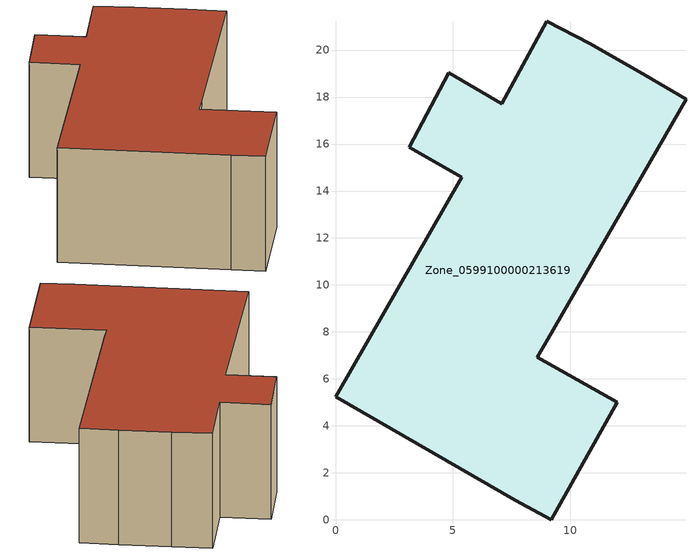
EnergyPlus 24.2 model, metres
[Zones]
Zone_0599100000213619
 floor ground (C_G): 8.58,6.92 12,5 9.19,0 7.66,0.83 0,5.23 5.38,14.58 3.13,15.87 4.83,19.03 7.08,17.71 9,21.23 10.85,20.26 13.19,18.93 14.92,17.91 9.04,7.68 z0
 wall outside (C_F): 13.19,18.93 10.85,20.26 9,21.23 7.08,17.71 4.83,19.03 3.13,15.87 5.38,14.58 0,5.23 7.66,0.83 9.19,0 12,5 8.58,6.92 9.04,7.68 14.92,17.91 13.19,18.93 z0:6.29
 roof outside (C_R): 12,5 8.58,6.92 9.04,7.68 14.92,17.91 13.19,18.93 10.85,20.26 9,21.23 7.08,17.71 4.83,19.03 3.13,15.87 5.38,14.58 0,5.23 7.66,0.83 9.19,0 z6.29
[BUILDING]
Pand.0599100000213619: North Axis=0; Terrain=City; Loads Convergence Tolerance Value=0.04; Temperature Convergence Tolerance Value=0.4; Solar Distribution=FullExterior; Maximum Number of Warmup Days=25; Minimum Number of Warmup Days=1
[Site:Location]
Rotterdam.The.Hague.AP_ZH_NLD Design_Conditions: Latitude=51.96; Longitude=4.45; Time Zone=1; Elevation=-4.5
[SITE:GROUNDTEMPERATURE:BUILDINGSURFACE]
18, 18, 18, 18, 18, 18, 18, 18, 18, 18, 18, 18
[MATERIAL] Thermal Absorptance=0.9; Solar Absorptance=0.7; Visible Absorptance=0.7
Name | Roughness | Thickness | Conductivity | Density | Specific Heat
G.D.1965 | MediumSmooth | 0.15 | 1 | 540 | 1210
F.D.1965 | Rough | 0.3 | 0.857143 | 1920 | 840
R.D.1965 | MediumRough | 0.2 | 0.08 | 1500 | 1000
[CONSTRUCTION]
C_G: G.D.1965
C_F: F.D.1965
C_R: R.D.1965
[ZONE]
Zone_0599100000213619: Type=1; Multiplier=1; Ceiling Height=Autocalculate; Volume=Autocalculate; Floor Area=autocalculate; Part of Total Floor Area=Yes
[ZONEINFILTRATION:DESIGNFLOWRATE]
Infil_Zone_0599100000213619: Zone or ZoneList or Space or SpaceList=Zone_0599100000213619; Schedule=AlwaysOn; Design Flow Rate Calculation Method=Flow/Area; Flow Rate per Floor Area=0.0042; Constant Term Coefficient=1; Temperature Term Coefficient=0; Velocity Term Coefficient=0; Velocity Squared Term Coefficient=0
[HVACTEMPLATE:ZONE:IDEALLOADSAIRSYSTEM]
Zone_0599100000213619: Maximum Heating Supply Air Temperature=50; Minimum Cooling Supply Air Temperature=13; Maximum Heating Supply Air Humidity Ratio=0.0156; Minimum Cooling Supply Air Humidity Ratio=0.0077; Heating Limit=NoLimit; Cooling Limit=NoLimit; Dehumidification Control Type=ConstantSensibleHeatRatio; Cooling Sensible Heat Ratio=0.7; Dehumidification Setpoint=60; Humidification Control Type=None; Humidification Setpoint=30; Outdoor Air Method=None; Outdoor Air Flow Rate per Person=0.00944; Outdoor Air Flow Rate per Zone Floor Area=0; Outdoor Air Flow Rate per Zone=0; Demand Controlled Ventilation Type=None; Outdoor Air Economizer Type=NoEconomizer; Heat Recovery Type=None; Sensible Heat Recovery Effectiveness=0.7; Latent Heat Recovery Effectiveness=0.65
[ZONECONTROL:THERMOSTAT]
ThermostatControl_Zone_0599100000213619: Zone or ZoneList=Zone_0599100000213619; Control Type Schedule=DualSetpointControlType; Control 1=Thermostat_Zone_0599100000213619; Temperature Difference Between Cutout And Setpoint=0
[THERMOSTATSETPOINT:DUALSETPOINT]
Thermostat_Zone_0599100000213619: Heating Setpoint Temperature Schedule=HeatingSetpoint_Zone_0599100000213619; Cooling Setpoint Temperature Schedule=CoolingSetpoint_Zone_0599100000213619
[SCHEDULE:COMPACT]
HeatingSetpoint_Zone_0599100000213619: Through: 12/31, For: AllDays, Until: 24:00, 21
CoolingSetpoint_Zone_0599100000213619: Through: 12/31, For: AllDays, Until: 24:00, 24
DualSetpointControlType: Through: 12/31, For: AllDays, Until: 24:00, 4
AlwaysOn: Through: 12/31, For: AllDays, Until: 24:00, 1
